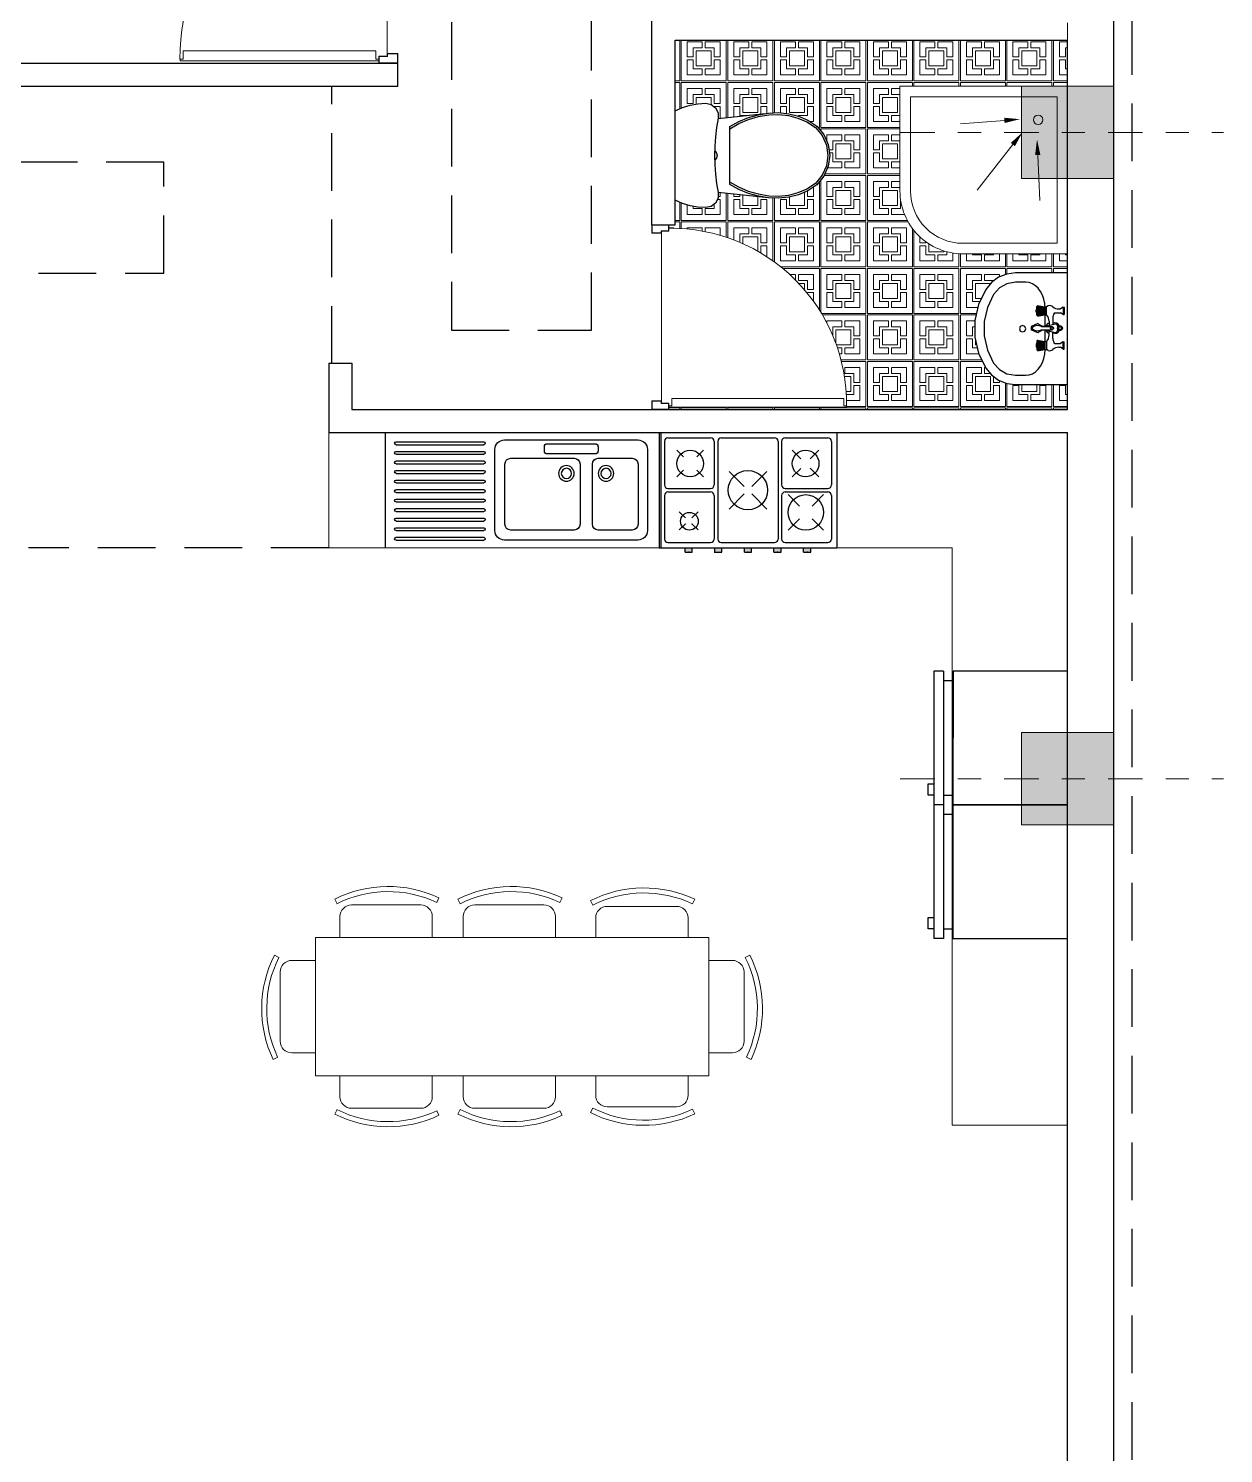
# Model space of a CAD drawing. Header units: inches. Extents: x 70 to 1974, y -315 to 363.
# Drawn here: x 150.43 to 155.6, y -85.42 to -79.25 of the extents above; entities that cross this region are included whole.
import ezdxf

# ---------------------------------------------------------------- set-up
doc = ezdxf.new("R2010")
doc.units = ezdxf.units.IN
doc.header["$MEASUREMENT"] = 0
doc.linetypes.add('DASHDOT', pattern=[1, 0.5, -0.25, 0, -0.25])
doc.linetypes.add('HIDDEN', pattern=[0.375, 0.25, -0.125])
doc.layers.add('1', color=19, linetype='Continuous', lineweight=5)
doc.layers.add('LAYER1', color=8, linetype='Continuous', lineweight=9)
doc.layers.add('AX', color=7, linetype='Continuous', lineweight=18, true_color=0xb7ad8f)
doc.layers.add('moble', color=7, linetype='Continuous', lineweight=5, true_color=0x32414e)
for name, color, linetype in [('fer', 8, 'Continuous'), ('fernesher  01', 8, 'Continuous'), ('Fur', 1, 'Continuous'), ('HID', 5, 'HIDDEN')]:
    doc.layers.add(name, color=color, linetype=linetype)

# ---------------------------------------------------------------- blocks, each defined once
blk = doc.blocks.new('DR100K')
at = {"color": 0}
blk.add_line((-0.0463, -0.0524), (-0.9537, -0.0524), dxfattribs=at)
at = {"color": 0, "linetype": 'Continuous'}
for p, q in [((-0.0591, -0.5731), (-0.0591, -0.1073)), ((-0.0591, -0.1073), (-0.0197, -0.1073)), ((-0.0192, -0.1073), (-0.0192, -0.0923)), ((-0.0192, -0.0923), (-0.0115, -0.0923)), ((-0.0115, -0.0923), (-0.0115, -0.5731)), ((-0.0591, -1.0389), (-0.0591, -0.5731)), ((-0.0115, -0.5731), (-0.0115, -1.0539)), ((-0.0197, -1.0389), (-0.0591, -1.0389)), ((-0.0192, -1.0539), (-0.0192, -1.0389)), ((-0.0115, -1.0539), (-0.0192, -1.0539))]:
    blk.add_line(p, q, dxfattribs=at)
for points in [[(-0.9537, -0.0524), (-0.9537, 0), (-1, 0), (-1, -0.0923), (-0.9658, -0.0923), (-0.9658, -0.0524)], [(-0.0463, -0.0524), (-0.0463, 0), (0, 0), (0, -0.0923), (-0.0342, -0.0923), (-0.0342, -0.0524)], [(-0.9557, -0.0505), (-0.9557, -0.0019), (-0.9981, -0.0019), (-0.9981, -0.0904), (-0.9677, -0.0904), (-0.9677, -0.0505)], [(-0.0443, -0.0505), (-0.0443, -0.0019), (-0.0019, -0.0019), (-0.0019, -0.0904), (-0.0323, -0.0904), (-0.0323, -0.0505)]]:
    blk.add_lwpolyline(points, close=True, dxfattribs=at)
blk.add_arc((-0.0294, -0.1026), 0.9514, 179.3821, 270.61611, dxfattribs=at)
blk = doc.blocks.new('M')
at = {"layer": 'LAYER1', "linetype": 'ByBlock'}
for p, q in [((216.787, 6.9947), (216.7771, 7.0143)), ((216.8998, 6.9892), (216.8498, 6.9892)), ((217.1498, 6.9892), (216.8998, 6.9892)), ((217.2191, 6.9999), (217.2284, 7.0197)), ((217.3205, 6.9947), (217.3106, 7.0143)), ((217.4333, 6.9892), (217.3833, 6.9892)), ((217.6833, 6.9892), (217.4333, 6.9892)), ((217.7526, 6.9999), (217.762, 7.0197)), ((217.8945, 6.9886), (217.8847, 7.0082)), ((218.0073, 6.9831), (217.9573, 6.9831)), ((218.2573, 6.9831), (218.0073, 6.9831)), ((218.3267, 6.9938), (218.336, 7.0137)), ((216.7998, 6.9392), (216.7998, 6.8489)), ((217.1998, 6.8489), (217.1998, 6.9392)), ((217.3333, 6.9392), (217.3333, 6.8489)), ((217.7333, 6.8489), (217.7333, 6.9392)), ((217.9073, 6.9331), (217.9073, 6.8489)), ((218.3073, 6.8489), (218.3073, 6.9331)), ((218.3968, 6.8489), (216.6937, 6.8489)), ((216.6937, 6.2489), (216.6937, 6.8489)), ((218.3968, 6.2489), (218.3968, 6.8489)), ((216.5352, 6.7617), (216.5156, 6.7715)), ((216.5907, 6.7489), (216.6937, 6.7489)), ((218.4998, 6.7489), (218.3968, 6.7489)), ((218.5553, 6.7617), (218.5749, 6.7715)), ((216.5407, 6.6489), (216.5407, 6.6989)), ((218.5498, 6.6489), (218.5498, 6.6989)), ((216.5407, 6.3989), (216.5407, 6.6489)), ((218.5498, 6.3989), (218.5498, 6.6489)), ((216.53, 6.3296), (216.5101, 6.3202)), ((216.6937, 6.3489), (216.5907, 6.3489)), ((218.3968, 6.3489), (218.4998, 6.3489)), ((218.5606, 6.3296), (218.5804, 6.3202)), ((216.6937, 6.2489), (218.3968, 6.2489)), ((216.7998, 6.1586), (216.7998, 6.2489)), ((217.1998, 6.2489), (217.1998, 6.1586)), ((217.3333, 6.1586), (217.3333, 6.2489)), ((217.7333, 6.2489), (217.7333, 6.1586)), ((217.9073, 6.1647), (217.9073, 6.2489)), ((218.3073, 6.2489), (218.3073, 6.1647)), ((218.0073, 6.1147), (217.9573, 6.1147)), ((218.2573, 6.1147), (218.0073, 6.1147)), ((216.787, 6.1031), (216.7771, 6.0835)), ((216.8998, 6.1086), (216.8498, 6.1086)), ((217.1498, 6.1086), (216.8998, 6.1086)), ((217.2191, 6.0979), (217.2284, 6.078)), ((217.3205, 6.1031), (217.3106, 6.0835)), ((217.4333, 6.1086), (217.3833, 6.1086)), ((217.6833, 6.1086), (217.4333, 6.1086)), ((217.7526, 6.0979), (217.762, 6.078)), ((217.8945, 6.1092), (217.8847, 6.0896)), ((218.3267, 6.1039), (218.336, 6.0841))]:
    blk.add_line(p, q, dxfattribs=at)
for centre, radius, start, end in [((217.0084, 6.5534), 0.5157, 64.74233, 116.64588), ((217.0084, 6.5534), 0.4938, 64.74233, 116.64588), ((217.5419, 6.5534), 0.5157, 64.74233, 116.64588), ((217.5419, 6.5534), 0.4938, 64.74233, 116.64588), ((218.116, 6.5473), 0.5157, 64.74233, 116.64588), ((218.116, 6.5473), 0.4938, 64.74233, 116.64588), ((216.8498, 6.9392), 0.05, 90, 180), ((217.1498, 6.9392), 0.05, 0, 90), ((217.3833, 6.9392), 0.05, 90, 180), ((217.6833, 6.9392), 0.05, 0, 90), ((217.9573, 6.9331), 0.05, 90, 180), ((218.2573, 6.9331), 0.05, 0, 90), ((216.9765, 6.5402), 0.5157, 153.35412, 205.25767), ((216.9765, 6.5402), 0.4938, 153.35412, 205.25767), ((216.5907, 6.6989), 0.05, 90, 180), ((218.4998, 6.6989), 0.05, 0, 90), ((218.114, 6.5402), 0.4938, 334.74233, 26.64588), ((218.114, 6.5402), 0.5157, 334.74233, 26.64588), ((216.5907, 6.3989), 0.05, 180, 270), ((218.4998, 6.3989), 0.05, 270, 0), ((216.8498, 6.1586), 0.05, 180, 270), ((217.1498, 6.1586), 0.05, 270, 0), ((217.3833, 6.1586), 0.05, 180, 270), ((217.6833, 6.1586), 0.05, 270, 0), ((217.9573, 6.1647), 0.05, 180, 270), ((218.2573, 6.1647), 0.05, 270, 0), ((217.0084, 6.5444), 0.5157, 243.35412, 295.25767), ((217.0084, 6.5444), 0.4938, 243.35412, 295.25767), ((217.5419, 6.5444), 0.5157, 243.35412, 295.25767), ((217.5419, 6.5444), 0.4938, 243.35412, 295.25767), ((218.116, 6.5505), 0.5157, 243.35412, 295.25767), ((218.116, 6.5505), 0.4938, 243.35412, 295.25767)]:
    blk.add_arc(centre, radius, start, end, dxfattribs=at)
blk = doc.blocks.new('PL_WC_1_UT')
at = {"layer": 'fer', "linetype": 'ByBlock'}
for p, q in [((-0.2446, 0.6076), (-0.2564, 0.5687)), ((-0.2284, 0.645), (-0.2446, 0.6076)), ((0.2284, 0.645), (-0.2284, 0.645)), ((0.2446, 0.6076), (0.2284, 0.645)), ((0.2564, 0.5687), (0.2446, 0.6076)), ((-0.2635, 0.5285), (-0.2659, 0.4879)), ((-0.2564, 0.5687), (-0.2635, 0.5285)), ((0.2635, 0.5285), (0.2564, 0.5687)), ((0.2659, 0.4879), (0.2635, 0.5285)), ((-0.2659, 0.4879), (-0.2597, 0.4603)), ((-0.2597, 0.4603), (-0.2423, 0.4381)), ((-0.2423, 0.4381), (-0.2171, 0.4255)), ((0.2171, 0.4255), (0.2423, 0.4381)), ((0.2423, 0.4381), (0.2597, 0.4603)), ((0.2597, 0.4603), (0.2659, 0.4879)), ((-0.2171, 0.4255), (-0.1889, 0.4249)), ((-0.1889, 0.4249), (-0.2164, 0.1682)), ((0.1889, 0.4249), (0.2171, 0.4255)), ((0.2164, 0.1682), (0.1889, 0.4249)), ((-0.2164, 0.1682), (-0.2183, 0.1168)), ((0.2183, 0.1168), (0.2164, 0.1682)), ((-0.2183, 0.1168), (-0.2128, 0.0658)), ((0.2128, 0.0658), (0.2183, 0.1168)), ((-0.2128, 0.0658), (-0.2002, 0.016)), ((-0.2002, 0.016), (-0.1807, -0.0315)), ((0.1807, -0.0315), (0.2002, 0.016)), ((0.2002, 0.016), (0.2128, 0.0658)), ((-0.1807, -0.0315), (-0.1493, -0.0776)), ((0.1493, -0.0776), (0.1807, -0.0315)), ((-0.1493, -0.0776), (-0.1063, -0.1133)), ((-0.1063, -0.1133), (-0.0553, -0.1359)), ((-0.0553, -0.1359), (0, -0.1436)), ((0, -0.1436), (0.0553, -0.1359)), ((0.0553, -0.1359), (0.1063, -0.1133)), ((0.1063, -0.1133), (0.1493, -0.0776))]:
    blk.add_line(p, q, dxfattribs=at)
at = {"layer": 'fer', "color": 0, "linetype": 'ByBlock'}
for p, q in [((-0.1421, 0.4332), (-0.0949, 0.4392)), ((-0.0949, 0.4392), (-0.0475, 0.4427)), ((-0.0475, 0.4427), (0, 0.4439)), ((-0.0238, 0.4433), (-0.0216, 0.44)), ((-0.0216, 0.44), (-0.0117, 0.4334)), ((-0.0029, 0.4438), (0, 0.4433)), ((0, 0.4439), (0.0475, 0.4427)), ((0, 0.4433), (0.0029, 0.4438)), ((0.0117, 0.4334), (0.0216, 0.44)), ((0.0216, 0.44), (0.0238, 0.4433)), ((0.0475, 0.4427), (0.0949, 0.4392)), ((0.0949, 0.4392), (0.1421, 0.4332)), ((-0.1889, 0.4249), (-0.1421, 0.4332)), ((-0.1476, 0.365), (-0.1732, 0.3191)), ((-0.136, 0.365), (-0.1624, 0.3191)), ((0.1476, 0.365), (-0.1476, 0.365)), ((-0.0117, 0.4334), (0, 0.431)), ((0, 0.431), (0.0117, 0.4334)), ((0.1624, 0.3191), (0.136, 0.365)), ((0.1421, 0.4332), (0.1889, 0.4249)), ((0.1732, 0.3191), (0.1476, 0.365)), ((-0.1732, 0.3191), (-0.1933, 0.2706)), ((-0.1624, 0.3191), (-0.1831, 0.2703)), ((0.1831, 0.2703), (0.1624, 0.3191)), ((0.1933, 0.2706), (0.1732, 0.3191)), ((-0.2078, 0.22), (-0.2164, 0.1682)), ((-0.1933, 0.2706), (-0.2078, 0.22)), ((-0.198, 0.2194), (-0.2067, 0.1671)), ((-0.1831, 0.2703), (-0.198, 0.2194)), ((0.198, 0.2194), (0.1831, 0.2703)), ((0.2078, 0.22), (0.1933, 0.2706)), ((0.2067, 0.1671), (0.198, 0.2194)), ((0.2164, 0.1682), (0.2078, 0.22)), ((-0.2067, 0.1671), (-0.2085, 0.1172)), ((0.2085, 0.1172), (0.2067, 0.1671)), ((-0.2085, 0.1172), (-0.2033, 0.0675)), ((0.2033, 0.0675), (0.2085, 0.1172)), ((-0.2033, 0.0675), (-0.191, 0.019)), ((-0.191, 0.019), (-0.172, -0.0272)), ((0.172, -0.0272), (0.191, 0.019)), ((0.191, 0.019), (0.2033, 0.0675)), ((-0.172, -0.0272), (-0.1421, -0.0711)), ((-0.1421, -0.0711), (-0.1012, -0.1051)), ((0.1012, -0.1051), (0.1421, -0.0711)), ((0.1421, -0.0711), (0.172, -0.0272)), ((-0.1012, -0.1051), (-0.0526, -0.1266)), ((-0.0526, -0.1266), (0, -0.1339)), ((0, -0.1339), (0.0526, -0.1266)), ((0.0526, -0.1266), (0.1012, -0.1051))]:
    blk.add_line(p, q, dxfattribs=at)
blk = doc.blocks.new('Bath4')
for p, q in [((-0.652, -0.5264), (-0.6377, -0.3365)), ((-0.5472, -0.5632), (-0.3492, -0.4082)), ((-0.5019, -0.6708), (-0.3044, -0.6801))]:
    blk.add_line(p, q)
for points in [[(-0.0742, -0.8), (-0.8, -0.8), (-0.8, -0.0742), (-0.3464, -0.0742, -0.414214), (-0.0742, -0.3464)], [(-0.1196, -0.7546), (-0.7546, -0.7546), (-0.7546, -0.1196), (-0.3464, -0.1196, -0.414214), (-0.1196, -0.3464)]]:
    blk.add_lwpolyline(points, format="xyb", close=True)
blk.add_circle((-0.6545, -0.6727), 0.0207)
for points in [[(-0.6633, -0.5255), (-0.6407, -0.5272), (-0.6571, -0.5942)], [(-0.5542, -0.5542), (-0.5402, -0.5721), (-0.6008, -0.6051)], [(-0.5014, -0.6595), (-0.5024, -0.6822), (-0.5699, -0.6677)]]:
    blk.add_solid(points)
blk = doc.blocks.new('DASTSHO')
at = {"layer": 'fer', "linetype": 'Continuous'}
h = blk.add_hatch(dxfattribs=at)
h.set_pattern_fill('EMPTY_FILL', color=256, scale=1000000.0, style=0)
h.set_pattern_definition([(0, (1000000, 1000000), (0, 1000000), [1e-05, -1000000])])
h.paths.add_polyline_path([(-0.3, 0), (-0.3, -0.28), (-0.2973, -0.3116), (-0.2894, -0.3424), (-0.2764, -0.3713), (-0.2586, -0.3976), (-0.2368, -0.4206), (-0.2113, -0.4396), (-0.145, -0.4727), (-0.0738, -0.4931), (0, -0.4999), (0.0738, -0.4931), (0.145, -0.4727), (0.2113, -0.4396), (0.2368, -0.4206), (0.2586, -0.3976), (0.2764, -0.3713), (0.2894, -0.3424), (0.2973, -0.3116), (0.3, -0.28), (0.3, 0)], flags=0)
at = {"layer": 'fer', "linetype": 'ByBlock'}
for p, q in [((-0.3, 0), (-0.3, -0.28)), ((-0.27, 0), (-0.3, 0)), ((0.27, 0), (-0.27, 0)), ((0.3, 0), (0.27, 0)), ((0.3, -0.28), (0.3, 0)), ((-0.2007, -0.1447), (-0.2177, -0.1575)), ((-0.181, -0.1344), (-0.2007, -0.1447)), ((-0.1592, -0.1267), (-0.181, -0.1344)), ((-0.136, -0.1221), (-0.1592, -0.1267)), ((-0.112, -0.1205), (-0.136, -0.1221)), ((-0.0138, -0.1205), (-0.112, -0.1205)), ((0.112, -0.1205), (0.0075, -0.1205)), ((0.136, -0.1221), (0.112, -0.1205)), ((0.1592, -0.1267), (0.136, -0.1221)), ((0.181, -0.1344), (0.1592, -0.1267)), ((0.2007, -0.1447), (0.181, -0.1344)), ((0.2177, -0.1575), (0.2007, -0.1447)), ((-0.2479, -0.206), (-0.25, -0.224)), ((-0.25, -0.224), (-0.25, -0.28)), ((-0.2417, -0.1886), (-0.2479, -0.206)), ((-0.2315, -0.1722), (-0.2417, -0.1886)), ((-0.2177, -0.1575), (-0.2315, -0.1722)), ((0.2315, -0.1722), (0.2177, -0.1575)), ((0.2417, -0.1886), (0.2315, -0.1722)), ((0.2479, -0.206), (0.2417, -0.1886)), ((0.25, -0.224), (0.2479, -0.206)), ((0.25, -0.28), (0.25, -0.224))]:
    blk.add_line(p, q, dxfattribs=at)
at = {"layer": 'fer'}
for p, q in [((-0.1161, -0.0184), (-0.0761, -0.0184)), ((-0.1161, -0.0234), (-0.1161, -0.0184)), ((-0.1161, -0.0234), (-0.0761, -0.0234)), ((-0.1161, -0.0234), (-0.1061, -0.0384)), ((-0.1061, -0.0471), (-0.1061, -0.0384)), ((-0.0761, -0.0234), (-0.0861, -0.0384)), ((-0.0861, -0.0709), (-0.0861, -0.0384)), ((-0.0761, -0.0234), (-0.0761, -0.0184)), ((-0.0142, -0.1177), (-0.026, -0.0656)), ((-0.0161, -0.0545), (0.0098, -0.0545)), ((0.0079, -0.1177), (0.0197, -0.0656)), ((0.0698, -0.0234), (0.0698, -0.0184)), ((0.1098, -0.0184), (0.0698, -0.0184)), ((0.0698, -0.0234), (0.0798, -0.0384)), ((0.1098, -0.0234), (0.0698, -0.0234)), ((0.0798, -0.0709), (0.0798, -0.0384)), ((0.1098, -0.0234), (0.0998, -0.0384)), ((0.0998, -0.0471), (0.0998, -0.0384)), ((0.1098, -0.0234), (0.1098, -0.0184)), ((-0.1236, -0.1037), (-0.1179, -0.1127)), ((-0.1231, -0.1604), (-0.1231, -0.153)), ((-0.1228, -0.153), (-0.1179, -0.1214)), ((-0.1228, -0.1604), (-0.1228, -0.153)), ((-0.1202, -0.153), (-0.1158, -0.1214)), ((-0.1202, -0.1604), (-0.1202, -0.153)), ((-0.1148, -0.1214), (-0.1189, -0.153)), ((-0.1189, -0.1604), (-0.1189, -0.153)), ((-0.1179, -0.1214), (-0.1179, -0.1127)), ((-0.0743, -0.1127), (-0.1179, -0.1127)), ((-0.1179, -0.153), (-0.1139, -0.1214)), ((-0.0743, -0.1214), (-0.1179, -0.1214)), ((-0.1179, -0.1604), (-0.1179, -0.153)), ((-0.1128, -0.1214), (-0.1164, -0.153)), ((-0.1164, -0.1604), (-0.1164, -0.153)), ((-0.1152, -0.153), (-0.1118, -0.1214)), ((-0.1152, -0.1604), (-0.1152, -0.153)), ((-0.1135, -0.153), (-0.1104, -0.1214)), ((-0.1135, -0.1604), (-0.1135, -0.153)), ((-0.1085, -0.153), (-0.1064, -0.1214)), ((-0.1085, -0.1644), (-0.1085, -0.153)), ((-0.1055, -0.153), (-0.1041, -0.1214)), ((-0.1055, -0.1644), (-0.1055, -0.153)), ((-0.1018, -0.1214), (-0.1027, -0.153)), ((-0.1027, -0.1644), (-0.1027, -0.153)), ((-0.0982, -0.153), (-0.0982, -0.1214)), ((-0.0982, -0.1644), (-0.0982, -0.153)), ((-0.0982, -0.1644), (-0.0982, -0.153)), ((-0.0961, -0.1644), (-0.0961, -0.1214)), ((-0.094, -0.153), (-0.094, -0.1214)), ((-0.094, -0.1644), (-0.094, -0.153)), ((-0.0904, -0.1214), (-0.0895, -0.153)), ((-0.0895, -0.1644), (-0.0895, -0.153)), ((-0.0867, -0.153), (-0.0881, -0.1214)), ((-0.0867, -0.1644), (-0.0867, -0.153)), ((-0.0837, -0.153), (-0.0858, -0.1214)), ((-0.0837, -0.1644), (-0.0837, -0.153)), ((-0.0787, -0.153), (-0.0817, -0.1214)), ((-0.077, -0.153), (-0.0804, -0.1214)), ((-0.0794, -0.1214), (-0.0758, -0.153)), ((-0.0787, -0.1604), (-0.0787, -0.153)), ((-0.0743, -0.153), (-0.0783, -0.1214)), ((-0.0774, -0.1214), (-0.0733, -0.153)), ((-0.077, -0.1604), (-0.077, -0.153)), ((-0.072, -0.153), (-0.0764, -0.1214)), ((-0.0758, -0.1604), (-0.0758, -0.153)), ((-0.0729, -0.1114), (-0.0743, -0.1127)), ((-0.0743, -0.1214), (-0.0743, -0.1127)), ((-0.0694, -0.153), (-0.0743, -0.1214)), ((-0.0743, -0.1604), (-0.0743, -0.153)), ((-0.0733, -0.1604), (-0.0733, -0.153)), ((-0.072, -0.1604), (-0.072, -0.153)), ((-0.0694, -0.1604), (-0.0694, -0.153)), ((-0.0691, -0.1604), (-0.0691, -0.153)), ((-0.0611, -0.1037), (-0.0661, -0.1057)), ((-0.0571, -0.0795), (-0.0229, -0.0795)), ((-0.0404, -0.0995), (-0.0184, -0.0995)), ((-0.0117, -0.1399), (-0.0115, -0.0831)), ((0.0054, -0.1399), (0.0052, -0.0831)), ((0.0341, -0.0995), (0.012, -0.0995)), ((0.0508, -0.0795), (0.0166, -0.0795)), ((0.0548, -0.1037), (0.0598, -0.1057)), ((0.0628, -0.1604), (0.0628, -0.153)), ((0.0631, -0.153), (0.068, -0.1214)), ((0.0631, -0.1604), (0.0631, -0.153)), ((0.0656, -0.153), (0.07, -0.1214)), ((0.0656, -0.1604), (0.0656, -0.153)), ((0.0665, -0.1114), (0.068, -0.1127)), ((0.0711, -0.1214), (0.067, -0.153)), ((0.067, -0.1604), (0.067, -0.153)), ((0.068, -0.1127), (0.1115, -0.1127)), ((0.068, -0.1214), (0.068, -0.1127)), ((0.068, -0.1214), (0.1115, -0.1214)), ((0.068, -0.153), (0.0719, -0.1214)), ((0.068, -0.1604), (0.068, -0.153)), ((0.0731, -0.1214), (0.0694, -0.153)), ((0.0694, -0.1604), (0.0694, -0.153)), ((0.0707, -0.153), (0.0741, -0.1214)), ((0.0707, -0.1604), (0.0707, -0.153)), ((0.0724, -0.153), (0.0754, -0.1214)), ((0.0724, -0.1604), (0.0724, -0.153)), ((0.0774, -0.153), (0.0794, -0.1214)), ((0.0774, -0.1644), (0.0774, -0.153)), ((0.0803, -0.153), (0.0818, -0.1214)), ((0.0803, -0.1644), (0.0803, -0.153)), ((0.084, -0.1214), (0.0831, -0.153)), ((0.0831, -0.1644), (0.0831, -0.153)), ((0.0877, -0.153), (0.0877, -0.1214)), ((0.0877, -0.1644), (0.0877, -0.153)), ((0.0898, -0.1644), (0.0898, -0.1214)), ((0.0918, -0.153), (0.0919, -0.1214)), ((0.0918, -0.1644), (0.0918, -0.153)), ((0.0918, -0.1644), (0.0918, -0.153)), ((0.0955, -0.1214), (0.0964, -0.153)), ((0.0964, -0.1644), (0.0964, -0.153)), ((0.0992, -0.153), (0.0978, -0.1214)), ((0.0992, -0.1644), (0.0992, -0.153)), ((0.1022, -0.153), (0.1001, -0.1214)), ((0.1022, -0.1644), (0.1022, -0.153)), ((0.1072, -0.153), (0.1041, -0.1214)), ((0.1089, -0.153), (0.1055, -0.1214)), ((0.1065, -0.1214), (0.1101, -0.153)), ((0.1072, -0.1604), (0.1072, -0.153)), ((0.1115, -0.153), (0.1076, -0.1214)), ((0.1084, -0.1214), (0.1126, -0.153)), ((0.1089, -0.1604), (0.1089, -0.153)), ((0.1139, -0.153), (0.1095, -0.1214)), ((0.1101, -0.1604), (0.1101, -0.153)), ((0.1173, -0.1037), (0.1115, -0.1127)), ((0.1115, -0.1214), (0.1115, -0.1127)), ((0.1165, -0.153), (0.1115, -0.1214)), ((0.1115, -0.1604), (0.1115, -0.153)), ((0.1126, -0.1604), (0.1126, -0.153)), ((0.1139, -0.1604), (0.1139, -0.153)), ((0.1165, -0.1604), (0.1165, -0.153)), ((0.1168, -0.1604), (0.1168, -0.153)), ((-0.0731, -0.1644), (-0.1191, -0.1644)), ((-0.1051, -0.1654), (-0.1051, -0.1644)), ((-0.0911, -0.1694), (-0.1011, -0.1694)), ((-0.0871, -0.1654), (-0.0871, -0.1644)), ((-0.0279, -0.1595), (-0.0128, -0.1962)), ((-0.0128, -0.1962), (0.0065, -0.1962)), ((0.0216, -0.1595), (0.0065, -0.1962)), ((0.0668, -0.1644), (0.1128, -0.1644)), ((0.0808, -0.1654), (0.0808, -0.1644)), ((0.0848, -0.1694), (0.0948, -0.1694)), ((0.0988, -0.1654), (0.0988, -0.1644))]:
    blk.add_line(p, q, dxfattribs=at)
at = {"layer": 'fer', "linetype": 'ByBlock'}
blk.add_lwpolyline([(0, -0.224), (-0.0124, -0.2291), (-0.0175, -0.2415), (-0.0124, -0.2539), (0, -0.259), (0.0124, -0.2539), (0.0175, -0.2415), (0.0124, -0.2291)], close=True, dxfattribs=at)
blk.add_lwpolyline([(0, -0.224), (-0.0124, -0.2291), (-0.0175, -0.2415), (-0.0124, -0.2539), (0, -0.259), (0.0124, -0.2539), (0.0175, -0.2415), (0.0124, -0.2291)], close=True, dxfattribs=at)
for points in [[(-0.3, -0.28), (-0.294, -0.3272), (-0.2764, -0.3713), (-0.2482, -0.4096), (-0.2113, -0.4396)], [(-0.25, -0.28), (-0.2422, -0.3258), (-0.2197, -0.3664), (-0.1849, -0.3972)], [(0.1849, -0.3972), (0.2197, -0.3664), (0.2422, -0.3258), (0.25, -0.28)], [(0.2113, -0.4396), (0.2482, -0.4096), (0.2764, -0.3713), (0.294, -0.3272), (0.3, -0.28)], [(-0.2113, -0.4396), (-0.1311, -0.4779), (-0.0444, -0.4975), (0.0444, -0.4975), (0.1311, -0.4779), (0.2113, -0.4396)], [(-0.1849, -0.3972), (-0.1147, -0.4307), (-0.0389, -0.4478), (0.0389, -0.4478), (0.1147, -0.4307), (0.1849, -0.3972)]]:
    blk.add_lwpolyline(points, dxfattribs=at)
at = {"layer": 'fer'}
for centre, radius in [((-0.0032, -0.0409), 0.0131), ((-0.0032, -0.0831), 0.00838), ((-0.0032, -0.0409), 0.00814), ((-0.0032, -0.0831), 0.00638)]:
    blk.add_circle(centre, radius, dxfattribs=at)
for centre, radius, start, end in [((-0.1561, -0.0471), 0.05, 320.08757, 0), ((-0.0961, -0.0973), 0.0282, 60.12195, 69.2491), ((-0.0571, -0.0295), 0.05, 240.12195, 270), ((-0.0032, -0.068), 0.0279, 117.5903, 204.3145), ((-0.0161, -0.0645), 0.01, 90, 186.46452), ((-0.0032, -0.068), 0.0279, 335.6855, 62.4097), ((0.0098, -0.0645), 0.01, 353.53548, 90), ((0.0508, -0.0295), 0.05, 270, 299.87805), ((0.0898, -0.0973), 0.0282, 110.7509, 119.87805), ((0.1498, -0.0471), 0.05, 180, 219.91243), ((-0.0961, -0.0973), 0.0282, 140.08757, 192.9962), ((-0.0404, -0.1495), 0.05, 90, 130.39833), ((-0.0032, -0.0914), 0.0279, 196.94333, 246.18728), ((-0.0679, -0.1231), 0.0542, 317.6979, 11.29112), ((0.0251, -0.1613), 0.0425, 149.79225, 221.21885), ((-0.0314, -0.1613), 0.0425, 318.78115, 30.20775), ((0.0616, -0.1231), 0.0542, 168.70888, 222.3021), ((-0.0032, -0.0914), 0.0279, 293.81272, 343.05667), ((0.0341, -0.1495), 0.05, 49.60167, 90), ((0.0898, -0.0973), 0.0282, 347.0038, 39.91243), ((-0.1191, -0.1604), 0.004, 180, 270), ((-0.1188, -0.1604), 0.004, 180, 270), ((-0.1162, -0.1604), 0.004, 180, 270), ((-0.1149, -0.1604), 0.004, 180, 270), ((-0.1139, -0.1604), 0.004, 180, 270), ((-0.1124, -0.1604), 0.004, 180, 270), ((-0.1112, -0.1604), 0.004, 180, 270), ((-0.1095, -0.1604), 0.004, 180, 270), ((-0.1011, -0.1654), 0.004, 180, 270), ((-0.0911, -0.1654), 0.004, 270, 0), ((-0.0827, -0.1604), 0.004, 270, 0), ((-0.081, -0.1604), 0.004, 270, 0), ((-0.0798, -0.1604), 0.004, 270, 0), ((-0.0783, -0.1604), 0.004, 270, 0), ((-0.0773, -0.1604), 0.004, 270, 0), ((-0.076, -0.1604), 0.004, 270, 0), ((-0.0734, -0.1604), 0.004, 270, 0), ((-0.0731, -0.1604), 0.004, 270, 0), ((-0.0032, -0.186), 0.005, 221.21885, 318.78115), ((0.0668, -0.1604), 0.004, 180, 270), ((0.0671, -0.1604), 0.004, 180, 270), ((0.0696, -0.1604), 0.004, 180, 270), ((0.071, -0.1604), 0.004, 180, 270), ((0.072, -0.1604), 0.004, 180, 270), ((0.0734, -0.1604), 0.004, 180, 270), ((0.0747, -0.1604), 0.004, 180, 270), ((0.0764, -0.1604), 0.004, 180, 270), ((0.0848, -0.1654), 0.004, 180, 270), ((0.0948, -0.1654), 0.004, 270, 0), ((0.1032, -0.1604), 0.004, 270, 0), ((0.1049, -0.1604), 0.004, 270, 0), ((0.1061, -0.1604), 0.004, 270, 0), ((0.1075, -0.1604), 0.004, 270, 0), ((0.1086, -0.1604), 0.004, 270, 0), ((0.1099, -0.1604), 0.004, 270, 0), ((0.1125, -0.1604), 0.004, 270, 0), ((0.1128, -0.1604), 0.004, 270, 0)]:
    blk.add_arc(centre, radius, start, end, dxfattribs=at)
blk = doc.blocks.new('eg')
at = {"layer": 'Fur', "color": 252}
for p, q in [((0, 0.5), (0, 0)), ((1.2043, 0.5), (1.2043, 0)), ((0.6834, 0.4686), (0.1003, 0.4686)), ((0.2746, 0.4397), (0.2746, 0.42)), ((0.4966, 0.4521), (0.2871, 0.4521)), ((0.509, 0.42), (0.509, 0.4397)), ((1.1564, 0.4602), (0.7731, 0.4602)), ((1.1564, 0.4477), (0.7731, 0.4477)), ((0.0584, 0.4267), (0.0584, 0.0733)), ((0.2735, 0.3889), (0.1257, 0.3889)), ((0.2871, 0.4076), (0.4966, 0.4076)), ((0.6556, 0.3889), (0.3788, 0.3889)), ((0.7252, 0.0733), (0.7252, 0.4267)), ((1.1564, 0.4186), (0.7731, 0.4186)), ((1.1564, 0.4061), (0.7731, 0.4061)), ((1.1564, 0.3769), (0.7731, 0.3769)), ((0.1, 0.3632), (0.1, 0.1005)), ((0.2992, 0.1005), (0.2992, 0.3632)), ((0.3531, 0.3632), (0.3531, 0.1005)), ((0.6813, 0.1005), (0.6813, 0.3632)), ((1.1564, 0.3644), (0.7731, 0.3644)), ((1.1564, 0.3352), (0.7731, 0.3352)), ((1.1564, 0.3227), (0.7731, 0.3227)), ((1.1564, 0.2936), (0.7731, 0.2936)), ((1.1564, 0.2811), (0.7731, 0.2811)), ((1.1564, 0.2519), (0.7731, 0.2519)), ((1.1564, 0.2394), (0.7731, 0.2394)), ((1.1564, 0.2102), (0.7731, 0.2102)), ((1.1564, 0.1977), (0.7731, 0.1977)), ((1.1564, 0.1686), (0.7731, 0.1686)), ((1.1564, 0.1561), (0.7731, 0.1561)), ((1.1564, 0.1269), (0.7731, 0.1269)), ((0.1257, 0.0748), (0.2735, 0.0748)), ((0.3788, 0.0748), (0.6556, 0.0748)), ((1.1564, 0.1144), (0.7731, 0.1144)), ((1.1564, 0.0852), (0.7731, 0.0852)), ((1.1564, 0.0727), (0.7731, 0.0727)), ((0.1003, 0.0314), (0.6834, 0.0314)), ((1.1564, 0.0436), (0.7731, 0.0436)), ((1.1564, 0.0311), (0.7731, 0.0311))]:
    blk.add_line(p, q, dxfattribs=at)
for centre, radius in [((0.2397, 0.3226), 0.034), ((0.2397, 0.3226), 0.0223), ((0.4127, 0.3226), 0.034), ((0.4127, 0.3226), 0.0223)]:
    blk.add_circle(centre, radius, dxfattribs=at)
for centre, radius, start, end in [((0.1003, 0.4267), 0.0418, 90, 180), ((0.2871, 0.4397), 0.0124, 90, 180), ((0.4966, 0.4397), 0.0124, 0, 90), ((0.6834, 0.4267), 0.0418, 0, 90), ((0.7731, 0.454), 0.00625, 90, 270), ((1.1564, 0.454), 0.00625, 270, 90), ((0.1257, 0.3632), 0.0257, 90, 180), ((0.2735, 0.3632), 0.0257, 0, 90), ((0.2871, 0.42), 0.0124, 180, 270), ((0.3788, 0.3632), 0.0257, 90, 180), ((0.4966, 0.42), 0.0124, 270, 0), ((0.6556, 0.3632), 0.0257, 0, 90), ((0.7731, 0.4123), 0.00625, 90, 270), ((0.7731, 0.3706), 0.00625, 90, 270), ((1.1564, 0.4123), 0.00625, 270, 90), ((1.1564, 0.3706), 0.00625, 270, 90), ((0.7731, 0.329), 0.00625, 90, 270), ((1.1564, 0.329), 0.00625, 270, 90), ((0.7731, 0.2873), 0.00625, 90, 270), ((0.7731, 0.2456), 0.00625, 90, 270), ((1.1564, 0.2873), 0.00625, 270, 90), ((1.1564, 0.2456), 0.00625, 270, 90), ((0.7731, 0.204), 0.00625, 90, 270), ((1.1564, 0.204), 0.00625, 270, 90), ((0.7731, 0.1623), 0.00625, 90, 270), ((0.7731, 0.1206), 0.00625, 90, 270), ((1.1564, 0.1623), 0.00625, 270, 90), ((1.1564, 0.1206), 0.00625, 270, 90), ((0.1003, 0.0733), 0.0418, 180, 270), ((0.1257, 0.1005), 0.0257, 180, 270), ((0.2735, 0.1005), 0.0257, 270, 0), ((0.3788, 0.1005), 0.0257, 180, 270), ((0.6556, 0.1005), 0.0257, 270, 0), ((0.6834, 0.0733), 0.0418, 270.00005, 359.99998), ((0.7731, 0.079), 0.00625, 90, 270), ((1.1564, 0.079), 0.00625, 270, 90), ((0.7731, 0.0373), 0.00625, 90, 270), ((1.1564, 0.0373), 0.00625, 270, 90)]:
    blk.add_arc(centre, radius, start, end, dxfattribs=at)
blk = doc.blocks.new('REFREJRATOR')
at = {"layer": 'fer', "linetype": 'Continuous'}
for p, q in [((0, 0), (-0.6433, 0)), ((-0.6433, 0), (-0.6433, -0.5514)), ((0, -0.5514), (0, 0)), ((-0.6433, -0.5514), (0, -0.5514)), ((-0.6433, -0.5974), (-0.6433, -0.6433)), ((-0.6433, -0.5974), (0, -0.5974)), ((-0.5974, -0.5514), (-0.5974, -0.5974)), ((-0.046, -0.5514), (-0.046, -0.5974)), ((0, -0.5974), (0, -0.6433)), ((-0.6433, -0.6433), (0, -0.6433)), ((-0.1007, -0.6712), (-0.1007, -0.6433)), ((-0.0472, -0.6712), (-0.1007, -0.6712)), ((-0.0472, -0.6433), (-0.0472, -0.6712))]:
    blk.add_line(p, q, dxfattribs=at)
blk = doc.blocks.new('GAZ')
at = {"layer": '1'}
h = blk.add_hatch(color=256, dxfattribs=at)
h.paths.add_polyline_path([(-0.8533, -0.65), (-0.8533, -0.6736), (-0.8133, -0.6736), (-0.8133, -0.65)])
h.paths.add_polyline_path([(-0.6472, -0.6736), (-0.6472, -0.65), (-0.6872, -0.65), (-0.6872, -0.6736)])
h.paths.add_polyline_path([(-0.48, -0.6736), (-0.48, -0.65), (-0.52, -0.65), (-0.52, -0.6736)])
h.paths.add_polyline_path([(-0.3133, -0.6736), (-0.3133, -0.65), (-0.3533, -0.65), (-0.3533, -0.6736)])
h.paths.add_polyline_path([(-0.1867, -0.65), (-0.1867, -0.6736), (-0.1467, -0.6736), (-0.1467, -0.65)])
at = {"layer": 'fer', "linetype": 'Continuous'}
for p, q in [((-1, 0), (0, 0)), ((-1, 0), (-1, -0.65)), ((0, 0), (0, -0.65)), ((-1, -0.65), (0, -0.65))]:
    blk.add_line(p, q, dxfattribs=at)
at = {"layer": 'fernesher  01', "linetype": 'Continuous'}
for p, q in [((-0.97, -0.05), (-0.97, -0.295)), ((-0.95, -0.03), (-0.71, -0.03)), ((-0.69, -0.05), (-0.69, -0.295)), ((-0.67, -0.05), (-0.67, -0.6)), ((-0.65, -0.03), (-0.35, -0.03)), ((-0.33, -0.05), (-0.33, -0.6)), ((-0.31, -0.05), (-0.31, -0.295)), ((-0.29, -0.03), (-0.05, -0.03)), ((-0.03, -0.05), (-0.03, -0.295)), ((-0.9, -0.1), (-0.8625, -0.1375)), ((-0.7875, -0.1375), (-0.75, -0.1)), ((-0.25, -0.1), (-0.2023, -0.1477)), ((-0.1486, -0.1486), (-0.1, -0.1)), ((-0.9, -0.25), (-0.8625, -0.2125)), ((-0.7875, -0.2125), (-0.75, -0.25)), ((-0.6061, -0.2189), (-0.5212, -0.3038)), ((-0.4788, -0.3038), (-0.3939, -0.2189)), ((-0.25, -0.25), (-0.202, -0.202)), ((-0.1489, -0.2011), (-0.1, -0.25)), ((-0.95, -0.315), (-0.71, -0.315)), ((-0.29, -0.315), (-0.05, -0.315)), ((-0.97, -0.355), (-0.97, -0.6)), ((-0.95, -0.335), (-0.71, -0.335)), ((-0.69, -0.355), (-0.69, -0.6)), ((-0.6061, -0.4311), (-0.5212, -0.3462)), ((-0.4788, -0.3462), (-0.3939, -0.4311)), ((-0.31, -0.355), (-0.31, -0.6)), ((-0.29, -0.335), (-0.05, -0.335)), ((-0.2736, -0.35), (-0.209, -0.4146)), ((-0.1381, -0.4146), (-0.0736, -0.35)), ((-0.03, -0.355), (-0.03, -0.6)), ((-0.887, -0.4471), (-0.8511, -0.481)), ((-0.8158, -0.481), (-0.7799, -0.4471)), ((-0.887, -0.5482), (-0.8511, -0.5143)), ((-0.8158, -0.5143), (-0.7799, -0.5482)), ((-0.2736, -0.55), (-0.209, -0.4854)), ((-0.1381, -0.4854), (-0.0736, -0.55)), ((-0.95, -0.62), (-0.71, -0.62)), ((-0.65, -0.62), (-0.35, -0.62)), ((-0.29, -0.62), (-0.05, -0.62)), ((-0.8533, -0.6736), (-0.8533, -0.65)), ((-0.8533, -0.6736), (-0.8533, -0.65)), ((-0.8533, -0.6736), (-0.8533, -0.65)), ((-0.8533, -0.6736), (-0.8133, -0.6736)), ((-0.8133, -0.6736), (-0.8133, -0.65)), ((-0.6872, -0.6736), (-0.6872, -0.65)), ((-0.6872, -0.6736), (-0.6472, -0.6736)), ((-0.6472, -0.6736), (-0.6472, -0.65)), ((-0.52, -0.6736), (-0.52, -0.65)), ((-0.52, -0.6736), (-0.48, -0.6736)), ((-0.48, -0.6736), (-0.48, -0.65)), ((-0.3533, -0.6736), (-0.3533, -0.65)), ((-0.3533, -0.6736), (-0.3133, -0.6736)), ((-0.3133, -0.6736), (-0.3133, -0.65)), ((-0.1867, -0.6736), (-0.1867, -0.65)), ((-0.1867, -0.6736), (-0.1467, -0.6736)), ((-0.1467, -0.6736), (-0.1467, -0.65))]:
    blk.add_line(p, q, dxfattribs=at)
for points in [[(-0.8511, -0.48), (-0.8511, -0.481)], [(-0.8158, -0.481), (-0.8158, -0.48)], [(-0.8511, -0.5143), (-0.8511, -0.5153)], [(-0.8158, -0.5153), (-0.8158, -0.5143)]]:
    blk.add_lwpolyline(points, dxfattribs=at)
for centre, radius in [((-0.825, -0.175), 0.075), ((-0.175, -0.175), 0.075), ((-0.5, -0.325), 0.1107), ((-0.1736, -0.45), 0.1), ((-0.8294, -0.5), 0.05)]:
    blk.add_circle(centre, radius, dxfattribs=at)
for centre, start, end in [((-0.95, -0.05), 90, 180), ((-0.71, -0.05), 0, 90), ((-0.65, -0.05), 90, 180), ((-0.35, -0.05), 0, 90), ((-0.29, -0.05), 90, 180), ((-0.05, -0.05), 0, 90), ((-0.95, -0.295), 180, 270), ((-0.71, -0.295), 270, 0), ((-0.29, -0.295), 180, 270), ((-0.05, -0.295), 270, 360), ((-0.95, -0.355), 90, 180), ((-0.71, -0.355), 0, 90), ((-0.29, -0.355), 90, 180), ((-0.05, -0.355), 0, 90), ((-0.95, -0.6), 180, 270), ((-0.71, -0.6), 270, 0), ((-0.65, -0.6), 180, 270), ((-0.35, -0.6), 270, 0), ((-0.29, -0.6), 180, 270), ((-0.05, -0.6), 270, 0)]:
    blk.add_arc(centre, 0.02, start, end, dxfattribs=at)
for p in [(-0.8333, -0.6736), (-0.6872, -0.6736), (-0.5, -0.6736), (-0.3333, -0.6736), (-0.1667, -0.6736)]:
    blk.add_point(p, dxfattribs=at)
blk = doc.blocks.new('s.botoni')
at = {"layer": 'AX'}
h = blk.add_hatch(color=256, dxfattribs=at)
h.paths.add_polyline_path([(19.4728, 218.8252), (19.4728, 219.1106), (19.7583, 219.1106), (19.7583, 218.8252)])
h.paths.add_polyline_path([(19.7583, 218.711), (19.4728, 218.711), (19.4728, 218.8252), (19.7583, 218.8252)])
h.paths.add_polyline_path([(19.4728, 218.711), (19.3586, 218.711), (19.3586, 218.8252), (19.4728, 218.8252)])
h.paths.add_polyline_path([(19.4728, 218.8252), (19.3586, 218.8252), (19.3586, 219.1106), (19.4728, 219.1106)])
at = {"layer": 'AX', "linetype": 'DASHDOT', "ltscale": 0.3}
for p, q in [((19.5576, 219.6356), (19.5576, 218.2356)), ((18.8336, 218.9108), (20.2336, 218.9108))]:
    blk.add_line(p, q, dxfattribs=at)
at = {"layer": 'AX', "linetype": 'Continuous'}
blk.add_lwpolyline([(19.3586, 218.711), (19.7583, 218.711), (19.7583, 219.1106), (19.3586, 219.1106), (19.3586, 218.711)], dxfattribs=at)
blk = doc.blocks.new('s13')
at = {"layer": 'AX', "linetype": 'Continuous'}
for p in [(113.3904, -256.6064), (113.3904, -259.4062)]:
    blk.add_blockref('s.botoni', p, dxfattribs=at)

msp = doc.modelspace()

# ---------------------------------------------------------------- hatches: boundary and pattern name
at = {"layer": 'AX', "true_color": 0x7aafdf}
h = msp.add_hatch(dxfattribs=at)
h.set_pattern_fill('AR-TILE03', color=143, scale=0.013, angle=1080, pattern_type=2)
h.set_pattern_definition([(0, (-80.08046, -89.14876), (1e-16, 0.2015), [0.195, -0.0065]), (90, (-80.08046, -89.14876), (-0.2015, 2e-16), [0.195, -0.0065]), (0, (-80.08046, -88.95376), (1e-16, 0.2015), [0.195, -0.0065]), (90, (-79.88546, -89.14876), (-0.2015, 2e-16), [0.195, -0.0065]), (0, (-80.05446, -89.12276), (1e-16, 0.2015), [0.065, -0.013, 0.065, -0.0585]), (90, (-80.05446, -89.12276), (-0.2015, 2e-16), [0.065, -0.013, 0.065, -0.0585]), (0, (-80.05446, -88.97976), (1e-16, 0.2015), [0.065, -0.013, 0.065, -0.0585]), (90, (-79.91146, -89.12276), (-0.2015, 2e-16), [0.065, -0.013, 0.065, -0.0585]), (0, (-80.01546, -89.08376), (1e-16, 0.2015), [0.065, -0.1365]), (90, (-80.01546, -89.08376), (-0.2015, 2e-16), [0.065, -0.1365]), (0, (-80.01546, -89.01876), (1e-16, 0.2015), [0.065, -0.1365]), (90, (-79.95046, -89.08376), (-0.2015, 2e-16), [0.065, -0.1365]), (90, (-79.98946, -89.12276), (-0.2015, 2e-16), [0.026, -0.091, 0.026, -0.0585]), (90, (-79.97646, -89.12276), (-0.2015, 2e-16), [0.026, -0.091, 0.026, -0.0585]), (0, (-80.05446, -89.05776), (1e-16, 0.2015), [0.026, -0.091, 0.026, -0.0585]), (0, (-80.05446, -89.04476), (1e-16, 0.2015), [0.026, -0.091, 0.026, -0.0585]), (0, (-80.02846, -89.09676), (1e-16, 0.2015), [0.039, -0.013, 0.039, -0.1105]), (0, (-80.02846, -89.00576), (1e-16, 0.2015), [0.039, -0.013, 0.039, -0.1105]), (90, (-80.02846, -89.09676), (-0.2015, 2e-16), [0.039, -0.013, 0.039, -0.1105]), (90, (-79.93746, -89.09676), (-0.2015, 2e-16), [0.039, -0.013, 0.039, -0.1105])])
h.paths.add_polyline_path([(154.20382, -79.95347), (154.20382, -79.49987), (154.92958, -79.49987), (154.92958, -79.29987), (153.22958, -79.29987), (153.22958, -79.60583), (153.26132, -79.59201), (153.29446, -79.582), (153.32854, -79.57593), (153.3631, -79.5739), (153.38648, -79.57917), (153.40536, -79.59395), (153.41609, -79.61539), (153.41659, -79.63936), (153.63476, -79.61598), (153.67837, -79.61442), (153.72176, -79.61903), (153.76406, -79.62973), (153.80442, -79.64629), (153.8436, -79.67304), (153.87394, -79.70951), (153.89313, -79.75289), (153.89969, -79.79987), (153.89313, -79.84685), (153.87394, -79.89023), (153.8436, -79.9267), (153.80442, -79.95345), (153.76406, -79.97002), (153.72176, -79.98071), (153.67837, -79.98533), (153.63476, -79.98376), (153.41659, -79.96039), (153.41609, -79.98435), (153.40536, -80.0058), (153.38648, -80.02057), (153.3631, -80.02584), (153.32854, -80.02381), (153.29446, -80.01775), (153.26132, -80.00773), (153.22958, -79.99391), (153.22958, -80.09987), (153.20343, -80.09987), (153.20343, -80.11526, -0.420536), (153.9727, -80.88451), (153.9727, -80.89069), (153.58806, -80.89069), (153.20343, -80.89069), (153.20343, -80.89987), (154.92958, -80.89987), (154.92958, -80.79222), (154.70403, -80.79222), (154.66592, -80.78736), (154.63034, -80.77314), (154.59947, -80.75045), (154.57528, -80.72073), (154.54443, -80.65609), (154.52862, -80.58623), (154.52862, -80.5146), (154.54443, -80.44474), (154.57528, -80.3801), (154.59947, -80.35039), (154.63034, -80.3277), (154.66592, -80.31347), (154.70403, -80.30862), (154.92958, -80.30862), (154.92958, -80.22563), (154.47598, -80.22563, -0.4142136)])

# ---------------------------------------------------------------- linework, layer by layer
for p, q in [((155.12958, -90.69987), (155.12958, -74.49987)), ((153.12958, -80.09987), (153.12958, -78.49987)), ((153.22958, -80.09987), (153.22958, -79.29987)), ((153.22958, -79.29987), (154.92958, -79.29987)), ((154.92958, -80.89987), (154.92958, -79.29987)), ((147.52958, -79.39987), (152.02958, -79.39987)), ((152.02958, -79.49987), (152.02958, -79.39987)), ((147.52958, -79.49987), (152.02958, -79.49987)), ((153.12958, -80.09987), (153.22958, -80.09987)), ((151.72958, -80.69987), (151.72958, -80.99987)), ((151.72958, -80.69987), (151.82958, -80.69987)), ((151.82958, -80.69987), (151.82958, -80.89987)), ((151.82958, -80.89987), (154.92958, -80.89987)), ((151.72958, -80.99987), (154.92958, -80.99987)), ((154.92958, -90.69987), (154.92958, -80.99987))]:
    msp.add_line(p, q)
at = {"layer": 'HID', "color": 8}
for p, q in [((155.20958, -90.69987), (155.20958, -74.49987)), ((151.74331, -80.70266), (151.74331, -79.49987)), ((151.72958, -81.49987), (150.42958, -81.49987))]:
    msp.add_line(p, q, dxfattribs=at)
for points in [[(152.86783, -78.84781), (152.26105, -78.84781), (152.26105, -80.55693), (152.86783, -80.55693)], [(151.01634, -79.82958), (148.59754, -79.82958), (148.59754, -80.30962), (151.01634, -80.30962)]]:
    msp.add_lwpolyline(points, close=True, dxfattribs=at)
at = {"layer": 'LAYER1', "linetype": 'ByBlock'}
for p, q in [((151.72958, -80.99987), (151.72958, -81.49987)), ((151.72958, -81.49987), (154.42958, -81.49987)), ((154.42958, -83.99987), (154.42958, -81.49987)), ((154.42958, -83.99987), (154.92958, -83.99987))]:
    msp.add_line(p, q, dxfattribs=at)

# ---------------------------------------------------------------- block references
for name, p in [('s13', (21.98083, -42.00429)), ('M', (-65.02133, -90.03561))]:
    msp.add_blockref(name, p)
at = {"layer": '1'}
for name, p, xscale, yscale, zscale, rotation in [('PL_WC_1_UT', (153.77765, -79.79987), -0.849712059702847, 0.849712059702847, 0.849712059702847, 90), ('DASTSHO', (154.92958, -80.55042), 0.8059164504111322, 0.8059164504111322, 0.8059164504111322, 270)]:
    msp.add_blockref(name, p, dxfattribs=dict(at, xscale=xscale, yscale=yscale, zscale=zscale, rotation=rotation))
at = {"layer": 'LAYER1', "linetype": 'ByBlock'}
for name, p, xscale, yscale, zscale, rotation in [('DR100K', (152.02958, -79.39987), 0.8955986469430348, 0.8955986469430348, 0.8955986469430348, 270.0000000004424), ('DR100K', (153.12958, -80.89987), -0.800000000000012, 0.800000000000012, 0.800000000000012, 90.0000000004295), ('REFREJRATOR', (154.92968, -82.61314), 0.9000000000014551, 0.9000000000014551, 0.9000000000014551, 269.990056494085), ('REFREJRATOR', (154.92958, -83.19212), 0.9000000000014551, 0.9000000000014551, 0.9000000000014551, 269.990056494085)]:
    msp.add_blockref(name, p, dxfattribs=dict(at, xscale=xscale, yscale=yscale, zscale=zscale, rotation=rotation))
at = {"layer": 'LAYER1', "xscale": -1, "rotation": 90}
msp.add_blockref('Bath4', (154.12958, -80.29987), dxfattribs=at)
at = {"layer": 'LAYER1', "linetype": 'ByBlock', "xscale": -0.9917441223247465, "yscale": 0.9917441223247465, "zscale": 0.9917441223247465}
msp.add_blockref('eg', (153.1684, -81.49693), dxfattribs=at)
at = {"layer": 'moble', "xscale": 0.7692307692309441, "yscale": 0.7692307692309441, "zscale": 0.7692307692309441}
msp.add_blockref('GAZ', (153.92986, -80.99987), dxfattribs=at)

doc.saveas('drawing.dxf')
